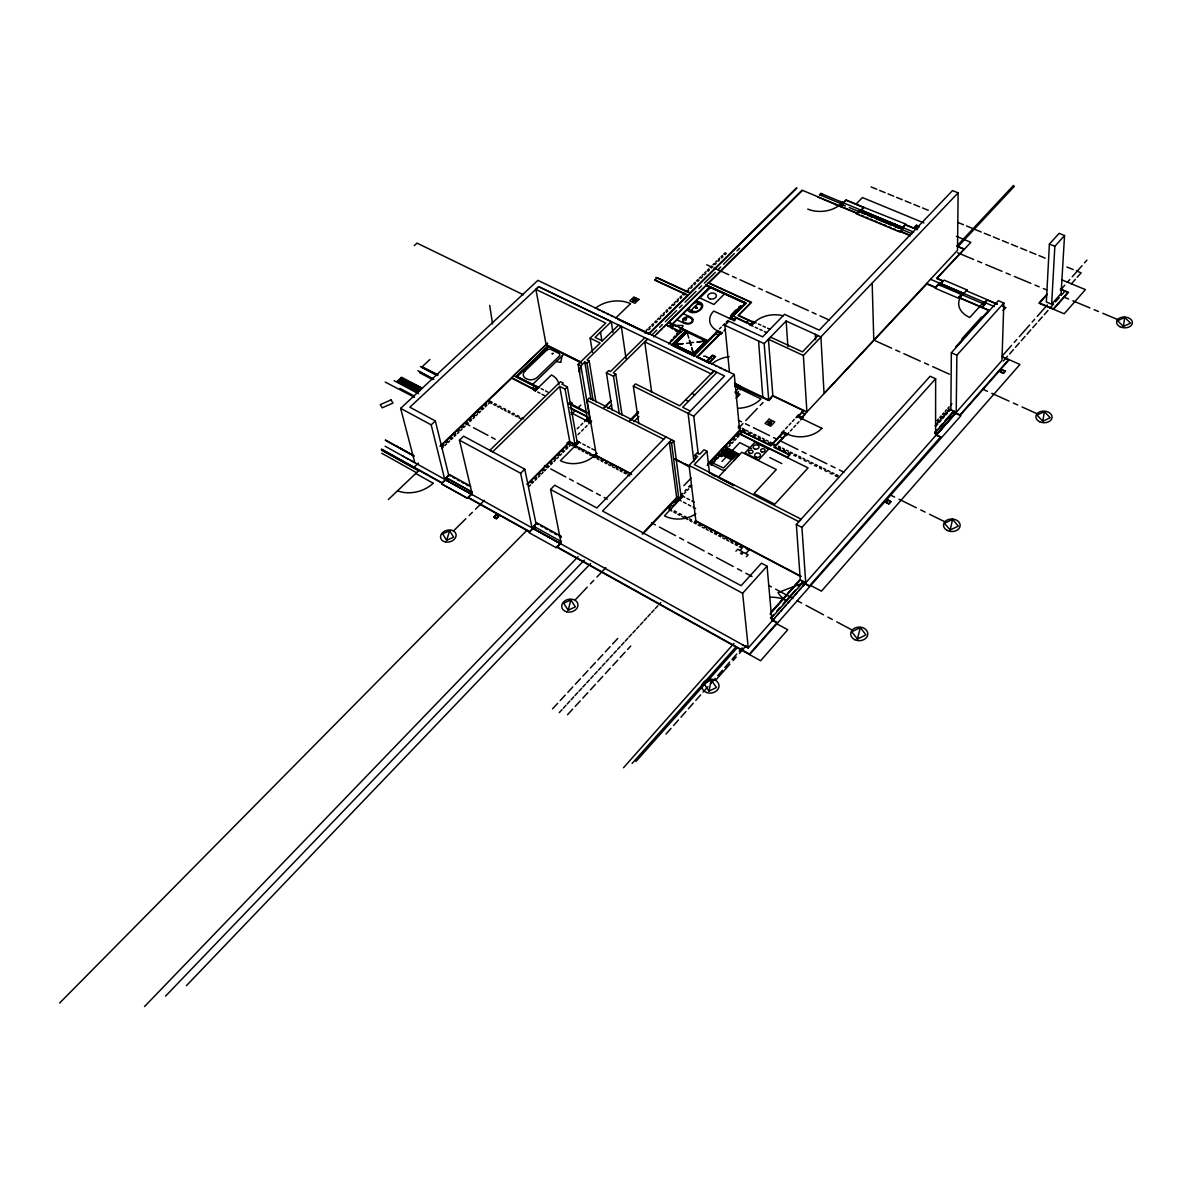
<?xml version="1.0" encoding="UTF-8"?>
<svg xmlns="http://www.w3.org/2000/svg" width="1192" height="1192" viewBox="0 0 1192 1192"><rect width="100%" height="100%" fill="white"/><g stroke="black" fill="none" stroke-linecap="round" stroke-linejoin="round"><path stroke-width="1.5" d="M770.092 614.103L800.294 579.968L796.345 524.51L930.118 376.255L935.646 378.773L935.586 435.706L748.263 647.956L742.393 644.723M951.35 352.772L950.858 409.884L956.222 412.358L1001.951 360.55L1003.828 303.021L998.345 300.682L951.35 352.772L956.863 355.231L956.222 412.358L935.586 435.706L956.222 412.358L949.622 409.318L935.079 425.782M958.13 192.851L957.504 250.32L824.044 393.509L820.901 336.874L958.13 192.851L952.497 190.586L819.247 330.154L784.5 314.33L762.627 336.844L728.938 321.184L724.855 325.297L729.489 372.396M635.634 300.488C633.801 297.076 635.917 300.548 634.263 301.144C630.657 301.412 635.738 297.18 633.012 300.384C634.055 303.021 637.377 296.853 633.846 301.084L635.44 299.416L633.652 301.025M692.016 309.652L692.15 310.725A3.218 2.235 -6.8 0 0 693.491 311.455C697.141 312.721 701.716 308.996 701.686 305.45A2.265 1.579 -6.7 0 0 701.149 304.794L697.603 304.109M1049.392 244.107L1046.352 301.978L1051.657 304.213L1061.118 293.5L1064.545 235.539L1059.107 233.349L1049.392 244.107L1054.846 246.312L1064.545 235.539M1051.657 304.213L1054.846 246.312M678.218 344.667L677.846 343.639M579.908 370.012L579.878 370.786M1123.445 326.429L1124.682 317.445L1117.604 320.752L1123.445 326.429L1130.537 323.106L1124.682 317.445M1042.806 421.253L1044.386 411.613L1037.01 415.099L1042.806 421.253L1050.197 417.751L1044.386 411.613M709.046 691.122L711.237 680.006L703.846 683.597L709.046 691.122L716.466 687.516L711.237 680.006M950.173 530.008L952.587 519.399L958.323 526.089L950.173 530.008L944.451 523.303L952.587 519.399M560.687 362.293L562.147 355.931M568.226 610.244L570.804 599.934L563.667 603.271L568.226 610.244L575.378 606.877L570.804 599.934M857.435 639.061L860.311 627.618L865.958 634.889L857.435 639.061L851.803 631.76L860.311 627.618M678.397 344.712L677.905 343.564L679.306 343.579M709.896 462.585L710.298 463.926L722.918 470.318L725.123 469.991M940.861 283.651L963.747 293.56L967.07 289.894M446.642 540.363L449.593 530.693L453.63 537.175L446.642 540.363L442.619 533.867L449.593 530.693M770.553 421.64L768.691 423.383L770.106 421.566A1.55 1.132 -4.6 0 0 768.378 422.996A1.55 1.132 -4.6 0 0 770.702 423.622C773.355 421.521 768.065 422.773 768.602 422.117M736.716 385.88L737.148 384.718M737.49 386.268L737.937 385.105M739.219 306.97L740.307 307.193L734.481 311.634M570.923 402.136L570.014 402.449M735.568 383.988L735.106 385.12L768.855 400.542L771.462 397.77L768.721 399.901L765.875 399.082M633.235 299.654L634.099 299.177L632.997 300.101C638.763 297.136 631.164 301.218 633.488 300.995M468.277 492.43L471.272 494.114L467.16 498.167L441.576 483.892L445.689 479.899L448.699 481.538M420.418 366.525L436.734 375.078M676.326 334.267L677.965 332.225L674.955 330.318M673.361 337.858L674.91 335.95M670.455 341.419L672.035 339.556M749.604 654.602L960.901 415.755L955.477 413.237L953.242 415.74M952.706 412.909L954.807 413.892L936.942 434.141L934.781 433.158L954.032 411.359L934.647 433.352M939.758 417.513L941.099 415.963M945.167 411.389L946.493 409.854M942.47 414.458L943.796 412.909M947.923 408.32L949.249 406.77M950.605 405.28L951.931 403.73M937.419 422.266L938.76 420.716M940.861 418.392L942.202 416.842M770.598 445.644L783.308 432.04L786.973 433.828L774.577 447.149L789.953 454.763L787.256 457.624M945.837 414.905L947.536 412.953M780.641 611.317L782.563 609.097M784.276 607.175L786.198 604.955M787.986 603.003L789.894 600.783M791.667 598.846L793.574 596.641M795.347 594.689L797.254 592.498M1003.411 360.997L1007.568 356.199M776.618 606.072L778.54 603.852M780.268 601.93L782.19 599.725M783.963 597.773L785.871 595.583M787.644 593.631L789.551 591.441M1021.231 340.793L1025.046 336.412M1044.222 314.748L1047.977 310.441M1027.012 334.222L1030.812 329.856M1055.516 301.889L1059.241 297.613M731.754 314.613L736.135 309.95M768.78 421.953L770.106 421.566A1.535 1.117 -4.6 0 1 770.792 421.745L770.822 421.759A1.55 1.132 -4.6 0 1 770.702 423.622L768.9 423.562L769.108 421.745M981.061 318.8L988.6 310.441L958.532 297.523M688.395 708.778L693.267 703.206M717.673 675.685L722.456 670.217M1071.429 283.845L1075.348 279.36M981.687 307.491L985.829 302.932L983.743 302.068L969.781 317.459A23.825 16.375 -0.1 0 1 962.346 294.886L960.305 293.977L961.586 292.591L963.777 293.5L962.391 294.871M1049.854 308.311L1053.639 304.005M740.515 553.61L742.273 551.613L737.729 549.244L735.926 551.181M936.986 420.612L938.387 419.033M949.056 411.255L950.441 409.69M680.96 717.182L685.922 711.549M724.855 667.52L729.668 662.067M939.773 426.706L942.485 423.622M1014.198 342.447L1016.761 339.541M1032.153 322.138L1034.671 319.262M1067.317 282.355L1069.775 279.569M1084.526 262.881L1086.955 260.124M936.48 434.886L955.522 413.266M1061.163 295.482L1065.171 290.937M1008.76 359.522L959.977 414.905L955.716 412.953M960.171 415.397L1009.192 359.716L1019.935 364.454L821.452 591.158L810.5 585.361M971.748 329.096L973.357 327.279M974.877 325.654L976.486 323.822M977.947 322.242L979.556 320.41M739.383 653.38L746.267 645.587M770.449 618.231L773.832 614.402M783.099 603.927L795.332 590.085M934.543 432.607L936.986 429.835M945.196 420.553L953.645 411.002M770.971 618.573L803.557 581.726L805.732 582.843L804.257 584.587L802.022 583.409L778.003 592.618A26.477 20.651 -2.7 0 0 786.735 600.738M1046.993 294.066L1038.917 303.185L1053.519 309.294L1068.539 292.308L1060.418 288.941M731.545 314.554L739.949 307.298M770.583 612.822L799.907 579.789L803.557 581.726L802.022 583.409M739.219 651.279L742.184 647.927M1072.234 276.782L1082.098 265.637M1002.338 355.842L1011.621 345.367M1019.324 336.636L1029.62 325.014M1037.204 316.401L1047.351 304.943M1060.403 290.178L1064.843 285.156M775.158 617.53L772.833 620.138L777.601 622.745M1009.579 353.979L1013.468 349.584M1038.47 321.184L1042.27 316.908M740.023 550.466L742.109 548.141L739.249 546.621M623.49 767.737L733.974 643.382M1046.859 294.871L1039.573 303.051L1053.356 308.877L1067.853 292.398L1060.984 289.552M632.103 763.446L735.896 647.003L737.252 647.733L635.902 761.539M710.372 683.865L715.2 678.427M732.052 659.385L736.805 654.021M666.03 734.019L671.022 728.416M673.525 725.541L678.486 719.953M695.77 700.419L700.658 694.921M798.357 586.643L801.441 583.186M776.901 610.915L780.03 607.399M733.02 660.636L736.254 657.015M715.528 680.349L729.862 664.242M1077.196 277.274L1081.144 272.849L1076.376 270.867M984.652 302.44L987.155 299.654M955.85 346.753L964.03 337.664M983.013 317.266L989.196 310.337L982.342 307.357L984.95 304.511L982.446 303.453M1015.375 347.364L1019.294 342.968M617.65 649.357L620.168 646.571M703.057 692.135L707.988 686.637M938.611 432.294L936.346 434.827L941.084 437.077M1032.734 327.711L1036.608 323.375M563.28 708.286L565.872 705.381M571.162 699.749L573.754 696.858M590.711 678.546L593.273 675.7M961.318 294.394L958.04 298.06L935.079 288.181L939.698 283.234L961.586 292.591M800.294 579.968L805.732 582.843L801.933 527.385L935.646 378.773M956.863 355.231L1003.828 303.021M1002.904 310.441L1005.929 307.655L1002.517 306.195M941.74 284.083L940.473 285.484L938.044 284.456L935.422 287.257L926.616 283.473M385.12 446.24L748.263 647.956L742.631 593.273L767.052 566.155L761.45 563.19L741.111 585.689L602.541 511.04L671.632 439.803M943.408 426.825L945.152 424.888M946.686 423.115L948.43 421.193M949.979 419.42L951.708 417.498M940.16 430.506L941.918 428.584M798.923 590.532L800.845 588.386M802.574 586.419L804.913 583.827L809.666 586.345M776.916 615.519L778.883 613.329M864.126 207.438L905.726 224.081L902.478 227.419L861.339 210.239L864.126 207.438L856.05 204.055L846.007 199.883L843.221 202.744L840.241 201.523M956.446 346.634L962.853 339.571M942.559 418.586L944.288 416.664M936.033 425.946L937.776 424.024M939.281 422.281L941.009 420.359M794.885 585.361L796.822 583.231M791.22 589.489L793.172 587.343M772.908 610.244L774.874 608.069M556.038 547.679L560.151 543.448L533.107 528.518M786.631 435.065L788.746 432.741M940.473 283.562L942.708 281.103L936.703 278.496L963.956 249.232L957.265 246.461M627.573 649.506L630.747 646.004M944.243 414.548L945.614 413.043M781.356 433.322L782.772 431.772L787.495 434.097L786.049 435.616M567.198 704.025L569.851 701.105M594.57 674.374L597.177 671.498M598.458 670.172L601.066 667.311M621.434 645.259L623.997 642.443M625.264 641.132L627.826 638.331M644.112 620.689L646.645 617.918M647.822 616.666L650.34 613.895M651.592 612.613L654.095 609.857M597.862 681.779L602.809 676.341M605.342 673.629L610.274 668.22M703.578 356.199L705.053 356.155M790.4 431.012L792.188 429.06M746.371 556.753L748.159 554.787L743.555 552.358L741.767 554.31M985.039 302.589L987.289 300.116L997.108 304.303M789.119 425.022L790.907 423.085M785.677 428.688L787.465 426.736M792.501 421.402L794.274 419.465M567.839 692.373L572.845 686.905M605.268 651.935L610.155 646.615M567.541 714.708L572.652 709.136M590.323 689.959L595.359 684.476M798.551 581.264L799.907 579.789M770.971 397.562L772.833 395.565L768.423 339.258L770.524 337.113L802.484 351.878L818.055 335.578M769.957 421.581L768.482 423.145M745.834 553.55L748.919 550.183L746.103 548.707M686.577 330.705L707.973 340.689M673.48 502.95L674.97 501.325M688.648 486.992L690.138 485.382M722.128 451.708L723.574 450.144M725.779 447.834L727.209 446.27M736.745 436.302L738.176 434.752M795.928 417.751L798.074 415.427M575.363 684.208L580.4 678.74M597.848 659.966L602.809 654.587M575.185 706.394L580.236 700.926M582.799 698.11L587.82 692.671M620.153 657.477L625.055 652.173M968.604 332.553L970.273 330.765M965.46 336.025L967.129 334.222M803.333 417.125L801.873 418.69L797.165 416.395L798.61 414.846M610.006 657.626L612.569 654.87M636.602 628.81L639.106 626.098M655.302 608.531L657.775 605.864M798.059 416.827L803.929 410.495M560.195 700.553L565.246 695.115M582.903 676.058L587.894 670.709M947.61 410.718L949.026 409.184M900.377 228.402L902.329 229.192L858.97 211.148L900.377 228.402L901.614 227.076L903.611 227.895L899.707 231.978L856.303 213.845L860.222 209.837L913.713 232.097M772.535 395.863L803.333 410.614L797.686 416.664L801.352 418.437L805.375 414.116L801.724 412.358M783.666 432.204L770.971 445.808L739.74 430.416L707.765 464.075M1013.483 185.43L956.923 245.939L958.144 246.491L1014.392 186.265M786.601 433.665L773.906 447.298L789.268 454.897L787.182 457.132L737.639 432.592M800.979 418.273L927.108 283.666M936.912 278.243L970.869 242.334L964.537 239.696M658.982 604.538L660.77 602.63M612.748 665.553L617.724 660.189M740.396 432.443L742.676 429.999M733.989 460.589L739.308 454.331L726.122 447.283L724.304 447.447M940.846 283.711L944.153 280.135L967.055 289.954M612.599 643.978L617.739 638.48M552.537 708.823L557.677 703.325M586.792 682.778L589.444 679.932M727.507 456.611L732.573 451.217M731.262 458.503L736.313 453.109M732.544 459.158L737.61 453.75M590.338 667.982L595.374 662.618M628.989 637.005L631.581 634.248M632.803 632.907L635.381 630.151M640.327 624.772L642.89 622.03M602.258 665.97L604.88 663.169M606.132 661.798L608.754 658.997M613.805 653.499L616.413 650.728M578.984 691.211L581.651 688.365M582.858 686.994L585.525 684.163M559.286 712.578L561.983 709.687M575.036 695.472L577.718 692.612M570.387 402.747L572.145 403M721.19 453.422L726.256 448.058M722.471 454.077L727.552 448.699M724.96 455.359L730.025 449.98M726.211 455.955L731.277 450.576M769.153 423.667L770.986 421.879L769.153 423.667L770.986 421.879L769.421 423.711L771.164 422.028L769.54 423.771L771.164 422.028L769.689 423.756L771.343 422.221L770.539 423.652M677.25 498.941L678.799 497.302M718.418 455.612L719.923 454.018M679.216 500.223L664.451 515.853A25.345 19.132 -7.1 0 0 695.86 513.782M721.95 461.498L739.77 442.619L751.556 448.505M728.699 457.236L733.825 451.828M729.996 457.892L735.121 452.468M574.917 600.187L587.269 587.179M740.068 426.602L742.944 423.577M760.198 405.444L763.044 402.449M642.22 533.837L677.607 496.587M642.905 533.942L677.205 497.809M671.2 505.333L668.742 507.926L671.439 509.342M670.545 508.015L669.07 509.58L671.811 511.04M723.678 454.703L728.804 449.31M739.681 306.716L740.59 305.763M561.298 536.355L536.996 522.871L532.049 527.862L536.057 523.809L524.763 469.156L463.599 436.183L459.456 440.161L520.621 473.254L532.049 527.862L559.331 542.956L560.851 541.332M768.721 399.901L772.833 395.58L806.895 411.925L803.378 355.499L821.035 336.934L786.124 321.02L764.176 343.624L768.721 399.901L734.451 383.407M596.909 577.047L605.819 567.675M683.865 485.651L691.077 478.081M745.82 420.538L757.307 408.469M707.944 463.867L739.651 430.506L734.257 374.482L537.875 280.373L400.646 408.364L414.846 462.749M707.124 465.506L738.161 432.86M678.546 498.986L681.303 496.081L682.554 496.721L679.798 499.612L676.892 498.137M768.259 424.412L771.552 420.955M793.812 427.302L795.63 425.395M797.18 423.667L798.998 421.759M800.607 420.001L802.797 417.722M580.072 367.821L578.612 370.295L579.848 372.575M721.1 332.568L696.56 357.421M697.186 357.272L721.473 332.747L718.016 331.108L693.833 355.529M695.457 458.831L695.01 455.12L697.245 452.796L699.868 454.122L704.01 449.771L707.005 451.306L709.449 472.822M801.158 576.317L695.875 520.83L689.05 465.431L697.618 456.447L695.01 455.12M707.005 451.306L694.34 464.597L801.128 519.176L798.893 521.679L689.05 465.431M682.956 496.304L679.395 500.029L677.428 498.971M781.848 432.77L784.053 430.446M730.666 318.875L731.501 317.996M736.12 398.337L739.994 394.314L735.062 391.93L739.591 387.251M186.369 985.709L590.576 563.563M590.472 583.797L593.72 580.4M771.343 422.221L769.808 423.816L771.343 422.326M720.564 334.386L721.935 332.955L717.554 330.899L716.094 332.315M735.598 319.143L734.242 320.559L729.832 318.488L731.188 317.072M534.016 528.95L535.581 527.311L533.703 526.253L561.223 541.54M750.513 324.567L753.001 321.989L754.223 322.555L751.66 325.133L736.105 317.951L733.75 320.32M165.584 996.08L584.348 560.121M769.034 421.789L768.393 422.638L769.406 421.67M769.898 422.668L771.716 420.776M144.515 1006.569L578.105 556.634M736.477 396.862L738.757 394.492L735.27 392.853M770.36 423.726L771.433 422.624L770.226 423.741M902.866 227.597L905.443 224.93L917.14 229.788M737.654 437.27L739.129 435.765M740.56 434.216L742.02 432.696M743.435 431.161L744.896 429.656M714.127 462.049L715.617 460.514M720.057 455.806L721.547 454.286M728.893 446.508L730.353 444.988M711.177 465.163L712.667 463.628M687.248 490.389L688.767 488.824M690.242 487.215L691.762 485.665M678.159 499.97L679.693 498.39M693.729 355.112L717.867 330.556M729.459 318.86L730.666 317.608M736.015 317.489L733.393 320.171M723.872 331.018L725.615 329.215M698.214 453.914L693.759 416.202L734.257 374.482M740.143 389.829L742.199 387.713M733.095 440.101L734.555 438.582M714.723 459.456L716.198 457.922M729.459 443.945L730.934 442.426M711.043 463.36L712.533 461.825M684.819 490.94L686.339 489.376M681.064 494.918L682.584 493.354M725.913 449.622L727.388 448.103M731.799 443.424L733.274 441.919M734.704 440.355L736.164 438.85M722.993 452.707L724.468 451.187M681.183 496.781L682.703 495.202M684.193 493.592L685.713 492.028M672.05 506.391L673.584 504.812M638.823 423.711L633.339 386.104L635.515 383.898L679.738 405.802L713.919 370.935L716.809 372.336L682.658 407.292L690.332 411.076M665.956 436.913L596.834 507.956L554.697 485.233L550.585 489.45L561.283 544.088L559.272 542.986M671.573 443.245L669.368 442.128L676.669 497.556L678.829 498.688L671.573 443.245L673.838 440.921L589.325 398.068L587.045 400.318L596.402 455.567M388.368 499.508L418.884 470.482L381.455 449.667M538.754 474.893L540.289 473.328M542.613 471.019L544.148 469.454M554.235 459.456L555.755 457.892M561.924 451.753L563.429 450.218M532.124 483.326L533.673 481.747M535.238 480.212L536.773 478.633M538.337 477.098L539.887 475.533M541.496 473.969L543.03 472.405M544.595 470.885L546.13 469.32M547.679 467.785L549.214 466.236M553.893 461.602L555.412 460.052M556.962 458.548L558.482 456.983M560.017 455.478L561.536 453.928M574.678 444.631L577.42 441.845L578.627 442.47L575.87 445.227L569.463 441.904M560.538 543.686L557.305 546.979L749.425 654.021L776.886 622.894L772.52 620.496M736.969 250.916L739.606 248.234M730.547 315.954L731.441 314.956M730.905 316.103L732.186 314.777M740.008 306.925L740.977 305.942M696.843 357.108L709.18 363.068L715.632 356.527L712.473 355.052L706.23 361.385L712.429 364.201M736.701 393.39L738.519 391.542M666.388 312.334L667.773 310.933M676.907 301.993L678.278 300.593M697.692 281.491L699.048 280.12M707.988 271.359L709.329 270.003M711.415 267.976L712.756 266.621M724.974 254.626L726.3 253.285M580.832 425.216L582.709 423.309M672.02 345.084L686.234 330.914L681.675 328.769L679.38 331.108L674.523 328.754M577.971 434.693L579.863 432.77M581.607 431.072L583.499 429.165M585.197 427.496L587.075 425.589M843.563 202.864L846.111 200.301L863.529 207.512L860.952 210.12M630.359 420.359L638.182 412.447M633.846 421.73L638.867 416.634M59.6 1003.068L526.983 530.246M556.098 547.649L529.039 532.66L533.167 528.488L536.281 530.246M856.05 204.055L862.457 197.574L923.964 222.949M746.207 322.585L748.725 320.037M646.094 330.631L647.494 329.201M657.448 319.441L658.848 318.041M651.815 325.014L653.216 323.598M654.632 322.227L656.032 320.812M660.323 316.64L661.709 315.239M663.125 313.868L664.51 312.468M665.926 311.112L667.311 309.711M671.558 305.569L672.944 304.183M674.344 302.828L675.73 301.442M677.13 300.086L678.501 298.7M679.962 297.315L681.317 295.929M682.718 294.588L684.089 293.202M648.686 329.767L650.087 328.351M652.218 326.265L653.618 324.85M680.364 298.551L681.735 297.166M694.265 284.873L695.621 283.502M721.622 257.949L722.948 256.608M651.652 392.183L644.753 341.851L647.554 339.02L613.284 372.887L615.772 374.094L622.075 415.263M676.773 326.459L673.972 325.103L671.677 327.428L666.015 324.716L653.723 336.889M745.387 303.319L731.366 317.653M629.525 420.612L638.48 411.568M730.323 318.726L746.222 303.155L706.275 284.903M693.818 356.08L718.389 331.287M630.523 420.359L638.539 412.641M713.919 370.935L711.043 373.826L644.753 341.851M717.062 458.935L718.612 457.385M675.074 503.188L676.669 501.579M660.115 330.616L661.888 328.843M584.452 421.625L586.732 419.331M705.932 341.031L693.431 353.607L674.478 344.697L687.039 332.21M596.745 453.347L594.897 455.21L631.656 474.416M733.87 320.916L735.136 319.65M532.779 528.265L529.546 531.513L468.382 497.451L471.615 494.293M740.217 430.64L770.851 445.361M632.997 300.101L633.861 299.237M591.664 421.014L590.129 422.564L585.764 420.299L587.284 418.824M558.05 455.612L559.629 454.033M528.95 486.47L530.559 484.861M550.764 464.716L552.343 463.122M694.221 355.723L672.154 345.173L686.428 330.869L678.904 327.457M596.879 453.213L594.495 455.612L596.462 456.625M607.905 408.558L611.675 404.803M575.289 445.808L560.419 460.648A24.54 18.029 -10.1 0 0 594.301 455.791M670.277 320.484L666.015 324.716M663.527 327.264L666.045 324.745L667.952 325.639M526.819 484.399L569.731 441.621L559.718 386.432L492.639 451.842L489.852 450.323L560.449 381.663L563.22 383.034L562.043 384.226L567.362 386.908L577.181 442.128L574.961 444.348L565.082 389.143L559.718 386.432M603.897 407.619L610.304 401.227M527.728 484.027L569.806 442.068M604.702 407.336L611.228 400.825M672.631 345.01L686.845 330.84L668.921 322.317L706.096 285.573L744.97 303.364L730.785 317.668L734.63 319.411M724.349 294.066L713.919 304.467L699.883 297.985L710.328 287.644M674.493 344.533L687.009 332.061L705.977 341.165L693.491 353.786L674.493 344.533L682.956 343.594M860.877 211.908L862.159 210.626L820.826 193.432L819.545 194.683L821.392 195.488L822.703 194.177L820.826 193.432M475.519 509.178L484.444 500.312M668.578 344.011L680.885 331.778L678.948 330.84M671.32 345.233L685.638 331.018L681.437 329.037M648.925 327.83L650.385 326.385M668.727 308.356L670.157 306.925M662.841 315.82L664.287 314.39M469.127 515.51L472.33 512.337M577.926 407.992L580.906 405.042M704.353 283.145L715.304 272.312M723.484 264.251L734.287 253.568M659.623 327.293L662.439 324.507M679.351 307.819L682.137 305.063M698.825 288.598L701.567 285.871M718.016 269.63L720.728 266.948M619.318 413.892L613.522 376.314L615.772 374.094M706.022 285.305L668.533 322.391L674.419 325.207M705.753 285.424L802.067 190.169L857.003 213.1M708.704 283.16L802.291 190.571M520.621 473.254L524.763 469.156M672.303 323.956L709.463 287.138M672.646 324.105L709.806 287.287M719.461 328.932L721.235 327.174M722.814 325.565L724.587 323.807M726.166 322.198L727.94 320.439M488.809 401.823L489.644 401.004L492.147 402.27M448.162 478.797L446.493 480.346L444.72 479.333L446.3 477.768L472.092 492.072L470.453 493.682L472.33 494.68L459.456 440.161M644.812 337.694L610.513 371.487L608.65 370.593L606.4 372.798L612.315 410.361M648.403 333.939L687.814 295.065M689.81 293.113L796.286 188.068M648.686 334.326L796.986 188.038M453.511 530.917L465.848 518.729M571.311 414.533L574.946 410.942M651.726 335.116L656.807 330.095M665.315 321.691L676.564 310.576M684.968 302.291L696.068 291.31M586.598 420.716L588.625 418.705M681.288 332.002L683.627 329.707M442.247 446.389L443.811 444.869M635.321 299.371L633.161 300.831L635.172 299.296M454.033 435.125L455.567 433.62M457.907 431.4L459.442 429.88M461.781 427.66L463.315 426.155M477.292 412.834L478.812 411.344M441.77 448.52L443.32 447M448.088 442.485L449.637 440.965M451.202 439.49L452.751 437.971M454.331 436.495L455.865 434.976M457.49 433.486L459.039 431.966M460.604 430.506L462.138 429.001M463.688 427.526L465.223 426.021M469.931 421.566L471.451 420.076M473 418.615L474.535 417.125M476.085 415.665L477.605 414.175M479.199 412.7L480.719 411.21M482.268 409.75L483.773 408.275M485.323 406.83L486.828 405.34M488.362 403.894L489.793 402.509L491.849 403.567M472.077 492.087L446.3 477.768L449.622 474.565L470.721 486.262M565.082 389.143L567.362 386.908M669.621 326.444L671.96 324.164M678.337 334.281L680.885 331.778L679.008 330.914L681.332 328.62A8.836 6.184 -7.3 0 0 683.061 325.55L674.344 325.297L671.677 327.428L674.434 328.739M588.788 423.86L591.098 421.595M563.101 452.349L564.65 450.844M634.77 301.055L635.768 299.997M400.646 408.364L431.191 424.873L444.72 479.333L448.743 475.444L435.348 420.955L409.854 407.217L538.71 286.676L611.302 321.661L595.061 337.366L602.288 340.867L618.529 325.118L621.315 326.429L587.015 359.88L589.176 360.923L595.955 402.032M593.169 400.616L586.941 363.098L589.176 360.923M577.196 428.822L579.103 426.945M671.513 341.061L673.316 339.288M674.925 337.664L676.728 335.906M565.723 447.939L567.258 446.434M534.806 478.767L536.37 477.232M546.472 467.145L548.022 465.625M550.376 463.256L551.926 461.751M530.917 482.671L532.481 481.136M566.155 449.31L567.69 447.805M768.408 422.951L769.808 421.595M633.071 300.548L635.008 299.222M578.12 364.409L580.891 365.81L590.278 421.178L587.567 419.763L578.12 364.409L600.127 343.028L590.144 338.141L605.745 323.062L535.908 289.373L538.769 286.706L724.498 376.001L688.097 413.371L693.938 461.855M580.891 365.81L584.78 362.025L586.941 363.098M569.195 446.255L570.64 444.854L572.458 445.808M536.773 386.432L538.635 387.37L535.163 390.738L533.301 389.799M445.361 479.735L442.172 482.82L381.529 449.071M615.862 317.862L630.479 303.677M632.788 301.68L635.977 298.596M656.747 333.969L658.55 332.21M532.615 384.435L563.905 354.203M538.799 387.191L551.464 374.959A20.905 14.93 -10.9 0 1 558.929 384.643M807.759 209.107A23.825 15.734 -4.3 0 0 841.045 203.728L842.386 202.402L844.234 203.191L840.792 206.678L839.019 205.948M745.76 302.962L705.992 285.186L745.209 303.111M444.899 445.51L446.508 443.96M466.787 424.561L468.382 423.026M531.975 388.562L534.716 385.925M633.235 300.771L634.889 299.177M715.647 262.106L717.018 260.78M718.404 259.409L719.774 258.098M721.1 256.757L722.456 255.446M723.797 254.105L725.153 252.793M696.5 280.94L697.886 279.613M704.755 272.834L706.126 271.508M710.238 267.44L711.609 266.129M712.95 264.773L714.321 263.447M691.017 286.363L692.403 285.022M693.759 283.651L695.145 282.31M699.302 278.228L700.673 276.887M702.028 275.531L703.399 274.19M685.46 291.831L686.845 290.475M718.165 261.286L719.536 259.96M704.561 274.696L705.932 273.37M714.798 264.624L716.168 263.313M683.88 295.095L685.281 293.754M687.322 291.682L688.708 290.341M690.764 288.27L692.15 286.929M655.794 322.749L657.224 321.378M659.31 319.262L660.726 317.892M669.874 308.877L671.29 307.506M673.405 305.39L674.821 304.035M645.125 333.253L646.556 331.868M707.601 283.592L708.257 282.966L750.945 302.395L738.012 315.493L754 322.808M420.046 388.517L420.895 387.698L411.151 382.543L410.301 383.347L420.046 388.517L419.048 389.441M473.403 416.544L474.982 415.025M516.792 376.359L548.335 346.097L581.413 362.562M738.28 387.996L740.083 386.163L735.538 383.943M439.952 446.21L547.486 343.296M440.638 446.195L511.74 378.192L535.506 390.395L538.292 387.728L516.196 376.866M516.032 376.746L548.335 345.799M548.394 346.276L516.732 376.583L538.382 387.638M524.957 371.04L546.8 350.12M422.266 388.264L401.585 377.268L399.648 379.086L420.329 390.097M407.753 385.687L406.904 386.506L416.649 391.676L417.528 390.902M414.592 466.728L418.407 463.077M514.02 375.346L547.545 343.326M534.329 389.799L537.13 387.132M721.026 333.864L722.337 332.613M419.793 390.648L399.067 379.637L397.1 381.41L417.841 392.481M569.582 444.109L570.447 443.275M431.191 424.873L435.348 420.955M707.467 270.152L708.897 268.796M688.216 289.105L689.661 287.734M701.105 278.094L702.535 276.753M469.544 420.21L471.093 418.75M481.106 409.154L482.656 407.709M465.7 423.92L467.249 422.46M446.166 442.619L447.73 441.144M450.055 438.865L451.634 437.389M634.338 300.131L636.185 298.402M417.617 390.812L418.526 389.963M484.921 405.474L486.515 404.013M633.012 300.384L634.367 299.162M414.235 245.612L417.036 243.123L523.392 294.782M634.636 301.069L635.768 300.086M762.835 397.636L758.574 341.031L724.855 325.297M417.87 370.682L432.86 378.728M441.576 483.892L467.19 498.092M697.141 342.119L705.575 341.15M697.067 341.955L705.59 340.986M686.547 343.311L693.506 342.372M674.478 344.697L682.986 343.728M700.24 303.081L696.56 302.649A2.324 1.609 -6.8 0 0 694.087 303.424M871.084 186.95L876.731 189.23M896.578 197.38L902.314 199.69M905.19 200.897L910.941 203.221M975.339 229.594L981.314 232.008M962.659 339.124L961.899 338.811L981.582 316.998L982.327 317.37M984.294 233.23L990.328 235.688M1011.427 244.33L1017.551 246.833M1020.576 248.07L1026.744 250.588M1066.929 267.023L1073.247 269.586M876.001 216.393L878.429 217.391M880.575 218.315L883.004 219.298M885.149 220.237L887.593 221.22M866.927 212.623L869.341 213.606M871.471 214.53L873.9 215.514M834.549 204.07L836.918 205.039M861.205 215.201L863.619 216.184M865.75 217.108L868.163 218.091M870.264 218.985L872.693 219.984M874.824 220.907L877.252 221.906M879.413 222.83L881.842 223.828M1002.398 240.62L1008.402 243.094M1029.784 251.84L1035.893 254.343M879.577 190.407L885.194 192.731M922.504 207.944L928.255 210.314M957.593 222.308L963.464 224.722M958.144 246.491L964.537 249.128M956.416 236.344L963.255 239.175M1061.863 279.897L1085.42 289.611L1064.203 313.794L1053.519 309.294M1039.007 255.58L1045.175 258.142M966.444 225.914L972.389 228.372M993.323 236.91L999.343 239.413M913.802 204.398L919.568 206.797M888.07 193.864L893.747 196.218M905.264 224.528L916.931 229.356M841.06 203.698L842.982 204.488L819.545 194.683M868.134 215.424L871.918 217.004M894.909 226.599L898.753 228.208M1043.343 288.538L1046.71 289.939M841.746 204.428L845.486 205.978M875.762 218.613L891.065 225.005M902.642 229.833L911.969 233.721M957.653 252.793L973.67 259.469M985.784 264.52L1002.04 271.299M1014.347 276.44L1030.857 283.324M1072.845 300.801L1089.89 307.909M977.678 261.137L981.716 262.806M1006.122 272.998L1010.205 274.696M900.407 231.233L910.42 235.42M910.405 235.778L897.844 230.518M861.324 210.299L864.751 211.729M898.977 225.959L902.478 227.419M1102.764 313.287L1117.604 319.516M849.226 207.527L864.349 213.86M817.384 196.874L859.03 214.307M1094.152 309.682L1098.473 311.499M1034.999 285.052L1039.186 286.81M1064.367 297.255L1068.628 299.043M739.86 307.298L739.04 306.761M926.84 283.949L935.571 287.659M889.768 222.099L892.152 223.113M894.372 224.022L896.771 225.05M884.047 224.737L886.431 225.75M966.31 290.759L997.391 304.02M994.307 306.538L930.505 279.3M716.958 332.181L693.804 355.395L672.243 345.084M888.606 226.629L891.005 227.657M893.225 228.566L895.624 229.594M937.284 278.392L943.379 280.999M940.965 284.948L960.782 293.441M938.402 284.605L984.562 304.362M958.741 297.255L981.955 307.208M681.675 328.769L686.234 330.914M1002.338 357.093L1008.551 359.79M1002.532 356.78L1009.192 359.716M751.943 324.85L732.991 316.014M749.41 324.611L751.347 325.476L754.536 322.212L752.659 321.319M706.752 264.773L710.402 266.427M714.053 268.066L728.804 274.711M732.529 276.41L736.239 278.079M739.949 279.748L754.909 286.497M758.693 288.211L762.463 289.909M766.232 291.593L781.431 298.447M785.26 300.205L789.089 301.919M792.918 303.632L808.34 310.59M812.244 312.364L816.118 314.107M820.007 315.85L829.409 320.097M991.804 393.33L1009.028 401.093M895.699 350.016L899.766 351.849M924.456 362.934L928.583 364.797M983.236 389.456L987.497 391.363M1013.349 403.03L1017.67 404.982M1022.051 406.964L1037.114 413.743M683.21 313.66L689.855 316.64A8.955 6.273 -7 0 1 692.954 319.396M875.464 340.867L891.646 348.198M903.834 353.666L920.284 361.116M932.725 366.644L949.428 374.214M755.192 327.264L757.62 328.366M759.781 329.394L762.224 330.512M764.34 331.51L766.799 332.613M684.506 317.638L686.503 318.532M708.987 282.876L751.556 302.321L738.653 315.358L753.001 321.989M690.108 292.83L657.254 277.706L654.721 280.15L687.531 295.333M655.853 277.423L690.272 293.292M654.959 279.911L688.305 295.288M716.764 331.868L720.624 333.641M729.593 318.398L713.725 311.052A20.711 14.483 -5.9 0 0 717.316 330.81M758.574 341.031L764.176 343.624M705.515 356.363L706.483 356.81M706.93 357.079L707.884 357.525M708.391 357.764L709.344 358.211M753.389 321.646L756.235 322.972M768.423 339.258L803.378 355.499M715.379 333.745L718.895 335.384M682.882 319.203L685.802 320.305L686.592 318.651M670.023 326.668L672.377 327.755M750.14 324.939L752.986 326.265M687.203 309.652C694.087 319.143 712.592 303.602 695.919 301.069M674.344 325.297L668.161 322.764L673.674 325.386M668.638 322.6L673.972 325.103M597.997 309.384L600.276 310.441M602.288 311.44L604.582 312.513M606.594 313.511L608.874 314.584M719.238 367.449L721.682 368.596M723.842 369.669L726.286 370.816M758.44 323.971L760.824 325.103M763.029 326.101L765.413 327.234M767.588 328.202L769.987 329.32M936.107 435.11L940.413 437.151L809.532 585.838L805.166 583.514M429.895 359.492L422.162 366.778L438.135 374.884M697.469 357.049L709.478 362.77M735.091 383.571L740.59 386.208M782.369 433.024L786.094 434.797M648.701 333.656L615.251 317.608M779.21 436.406L782.935 438.179M685.549 399.901L688.499 401.317M807.014 460.321L809.1 461.319M811.141 462.347L813.227 463.345M815.298 464.418L817.399 465.431M819.44 466.459L821.541 467.458M823.583 468.501L825.698 469.499M738.325 427.853L740.336 428.807M831.942 472.628L834.057 473.641M836.128 474.684L838.244 475.697M753.255 435.229L755.281 436.197M758.261 437.688L760.302 438.656M778.465 447.685L780.522 448.669M793.753 455.24L795.824 456.238M798.878 457.743L800.964 458.741M819.56 467.979L821.661 468.978M824.76 470.527L826.876 471.54M617.843 319.247L648.88 334.162M673.107 345.874L693.997 355.916M802.127 418.809L821.899 428.3M738.906 388.309L760.958 398.933A27.49 19.817 -5.5 0 1 738.399 408.26M798.61 415.68L802.261 417.453M676.996 319.829L683.478 322.972A8.94 6.243 -6.9 0 0 688.35 324.015A5.155 3.606 -7 0 0 692.135 322.376A5.155 3.606 -7 0 0 692.939 319.426M734.555 386.178L738.668 388.205M773.548 437.553L777.571 439.535M714.634 365.244L717.018 366.406M610.93 315.537L613.165 316.64M745.507 423.771L749.485 425.723M810.262 455.627L826.831 463.762M839.362 469.931L843.951 472.181M898.991 499.239L916.38 507.792M802.037 451.559L806.135 453.571M830.988 465.804L835.145 467.83M890.335 494.978L894.641 497.094M920.746 509.938L925.126 512.083M929.551 514.274L944.779 521.753M827.74 470.542L829.885 471.6M773.37 445.152L775.456 446.18M738.399 420.269L741.558 421.834M753.463 427.66L769.525 435.587M781.624 441.517L797.94 449.563M606.4 372.798L613.522 376.314M737.863 433.173L808.072 467.905L774.815 504.156L754.044 493.548L776.305 469.529L741.797 452.275L718.284 477.217L709.285 472.613M633.339 386.104L693.759 416.202M581.323 362.219L546.115 344.697L535.908 289.373M581.636 363.053L548.439 346.544L517.119 376.508L538.546 387.46M769.808 457.579L781.788 463.569M537.473 386.774L539.082 387.579M537.637 392.034L539.931 393.196M541.973 394.269L544.282 395.431M691.882 393.39L694.802 394.865M802.901 458.309L804.928 459.322M778.376 446.195L780.373 447.194M782.429 448.177L784.425 449.19M790.594 452.23L792.606 453.243M794.677 454.227L796.688 455.255M798.774 456.238L800.786 457.266M754.178 434.246L756.16 435.244M762.224 438.224L764.206 439.222M766.232 440.191L768.214 441.204M770.27 442.172L772.252 443.186M774.338 444.199L776.32 445.212M738.25 426.378L740.202 427.377M742.214 428.33L744.166 429.329M746.222 430.327L748.174 431.31M750.2 432.279L752.167 433.277M835.249 475.683L837.32 476.725M804.064 460.306L806.09 461.334M809.219 462.839L811.245 463.867M814.389 465.372L816.431 466.4M783.561 450.174L785.558 451.187M763.327 440.191L765.309 441.189M768.363 442.649L770.36 443.662M743.287 430.282L745.253 431.266M748.308 432.756L750.275 433.754M577.137 441.115L579.044 442.068L575.453 445.629L573.605 444.631M680.93 495.276L684.744 497.198M503.754 408.394L505.587 409.318M521.872 417.9L523.72 418.824M587.045 400.318L663.691 439.237M570.521 402.628L571.832 403.283M508.299 410.778L510.131 411.702M574.276 445.033L577.137 446.478M586.866 451.902L588.788 452.871M601.111 459.367L603.048 460.35M605.894 461.855L607.846 462.839M625.174 471.957L627.141 472.956M568.971 403.313L586.866 412.581M582.813 444.065L585.227 445.287M587.343 446.434L589.742 447.671M591.843 448.773L594.257 450.01M679.455 513.558L681.481 514.601M719.864 478.037L734.063 485.293M712.265 474.55L715.513 476.219M718.776 477.888L733.408 485.368M569.091 403.075L586.822 412.164M537.95 387.981L513.752 375.599L511.74 378.192M568.808 403.79L586.881 413.043M684.476 463.748L689.229 466.191M675.611 459.62L689.915 466.936M511.621 377.7L535.819 390.097M569.895 407.604L586.36 416.023M686.979 498.42L689.542 499.716M691.792 500.938L694.355 502.249M579.237 447.626L581.651 448.863M674.419 510.936L676.46 511.964M694.578 521.545L696.635 522.603M699.689 524.257L701.76 525.299M715.006 532.332L717.077 533.405M720.147 535.029L722.233 536.087M735.643 543.209L737.744 544.282M740.873 545.981L742.988 547.053M673.778 512.098L675.804 513.141M677.816 514.259L679.857 515.302M681.839 516.374L683.88 517.417M685.862 518.49L687.903 519.533M693.967 522.781L696.024 523.824M698.02 524.912L700.077 525.97M674.627 458.697L689.959 466.549M570.834 408.498L588.967 417.811M796.345 524.51L801.933 527.385M570.819 412.611L585.54 420.195M678.144 499.403L681.213 500.983M675.119 499.582L677.414 500.774M786.497 450.174L788.538 451.232M758.187 436.212L760.183 437.255M829.99 473.075L832.076 474.163M788.657 452.662L790.698 453.72M730.1 483.654L733.81 485.591M569.731 441.621L576.123 444.944M568.033 442.023L569.955 443.022M582.113 449.399L584.05 450.412M620.302 469.41L622.298 470.438M595.166 454.927L630.747 473.522M541.153 388.637L543.418 389.814M545.504 390.872L547.754 392.049M421.819 367.121L436.093 374.601M689.9 520.606L691.971 521.694M702.088 527.043L704.189 528.145M421.64 367.196L437.538 375.555M419.986 372.127L433.784 379.384M419.554 372.694L432.562 379.533M695.189 520.964L800.458 576.392M771.313 618.201L773.519 619.363L771.924 621.166L767.052 566.155M410.882 382.811L420.642 387.951M400.587 378.192L421.312 389.173M407.172 386.238L416.917 391.408M473.477 427.69L487.945 435.363M577.822 441.442L580.653 442.947M398.039 380.516L418.779 391.572M407.485 385.955L417.26 391.155M394.105 380.68L418.496 393.703M596.432 493.369L600.291 495.425M651.443 522.781L655.436 524.912M679.634 537.845L683.687 540.006M708.301 553.177L712.429 555.368M737.461 568.763L741.648 570.998M768.527 585.361L771.373 586.881M797.269 600.738L801.605 603.048M827.948 617.128L832.359 619.482M533.986 390.142L535.551 390.976M688.291 504.663L690.794 506.004M693.118 507.196L695.621 508.537M683.478 502.13L685.981 503.471M583.812 449.98L586.166 451.247M588.327 452.319L590.681 453.586M592.871 454.718L595.732 456.253M410.614 383.064L420.314 388.249M745.849 573.233L752.033 576.541M775.649 589.161L792.933 598.429M805.956 605.357L823.538 614.789M836.784 621.851L852.206 630.091M399.901 388.354L413.654 395.699M550.659 468.888L565.768 476.964M577.196 483.073L592.543 491.283M604.165 497.496L607.279 499.15M659.429 527.043L675.551 535.655M687.754 542.181L704.159 550.942M716.556 557.573L733.229 566.483M385.254 382.096L414.488 397.294M449.012 475.161L450.844 476.144M676.683 497.541L680.081 499.359M610.721 464.388L612.613 465.402M615.534 466.877L617.426 467.89M591.619 454.361L593.482 455.359M596.402 456.864L598.265 457.877M572.741 444.497L574.589 445.48M577.45 446.925L579.297 447.924M499.314 406.04L501.087 406.979M512.813 413.117L514.601 414.071M517.358 415.472L519.146 416.425M608.561 464.701L610.453 465.714M612.42 466.743L614.312 467.771M616.264 468.754L618.171 469.767M620.123 470.765L622.015 471.794M627.886 474.848L629.793 475.876M494.829 403.715L496.587 404.654M589.489 454.718L591.366 455.731M593.288 456.7L595.151 457.713M600.917 460.723L602.794 461.721M604.731 462.705L606.624 463.718M566.87 442.858L568.718 443.856M574.395 446.806L576.243 447.805M578.15 448.773L579.997 449.771M581.905 450.74L583.767 451.738M504.44 410.137L506.213 411.091M508.03 412.015L509.803 412.968M511.666 413.937L513.454 414.89M515.287 415.829L517.075 416.783M518.907 417.722L520.695 418.675M493.667 404.49L495.425 405.429M500.849 408.26L502.607 409.214M730.517 540.468L732.544 541.57M704.785 526.909L706.796 527.996M709.896 529.591L711.922 530.678M735.106 544.446L737.148 545.549M710.328 531.349L712.354 532.452M714.425 533.509L716.452 534.597M718.567 535.715L720.594 536.802M722.68 537.875L724.706 538.978M544.401 465.536L546.904 466.892M569.553 478.975L573.382 481.047M491.566 437.285L495.202 439.252M466.31 423.845L469.901 425.782M776.692 623.774L787.748 629.734L760.615 660.755L556.634 547.053M395.804 445.689L398.039 446.911M689.572 518.878L691.554 519.95M726.792 540.036L728.833 541.138M706.245 529.203L708.257 530.291M550.585 489.45L742.631 593.273M399.99 448.028L402.24 449.25M404.207 450.382L406.457 451.589M408.424 452.722L410.689 453.943M452.885 477.307L455.195 478.558M457.236 479.735L459.561 480.987M461.572 482.119L463.912 483.386M545.072 528.309L547.515 529.635M549.676 530.872L552.134 532.213M554.31 533.45L556.768 534.791M558.914 535.983L561.387 537.324M402.002 455.642L404.252 456.864M406.204 457.966L408.454 459.188M450.74 482.715L453.064 483.982M455.091 485.144L457.43 486.41M538.456 531.409L540.9 532.75M543.06 533.986L545.519 535.312M547.679 536.564L550.138 537.905M552.313 539.142L554.772 540.497M556.917 541.704L560.151 543.448M623.982 472.777L625.919 473.85M597.088 458.682L598.98 459.74M585.689 452.707L587.567 453.75M497.243 406.353L499.031 407.336M725.302 537.726L727.373 538.858M385.552 440.042L413.952 455.746M684.491 516.181L686.503 517.298M730.934 542.211L733.005 543.358M385.284 440.31L414.071 456.253M445.659 479.974L471.212 494.144M381.604 449.548L442.172 483.311M467.771 497.571L529.65 532.034M381.529 450.144L418.541 470.78M381.723 453.228L416.515 472.702M415.621 473.418L433.128 483.207M410.495 460.306L413.386 461.945M540.468 525.747L542.852 527.102M466.012 484.533L468.292 485.815M459.501 487.528L461.781 488.824M463.882 489.972L466.161 491.268M536.385 523.482L538.292 524.584M670.962 327.845L673.063 329.156M666.045 324.745L669.04 326.653M691.539 311.693L689.617 309.518A2.324 1.624 -6.9 0 1 689.751 307.7M689.468 340.525L690.958 345.352M691.688 347.766L693.491 353.786L691.658 347.632M687.009 332.061L688.797 338.081M689.497 340.361L690.913 345.218M489.703 305.39L492.579 323.956M584.78 362.025L591.068 399.543M590.144 338.141L592.484 352.459M600.5 332.106L601.915 341.061M611.302 321.661L612.926 332.434M621.315 326.429L626.068 358.747M673.838 440.921L681.019 496.379M786.124 321.02L787.897 346.514M815.283 334.311L815.596 339.78M872.172 283.07L873.781 340.018M595.315 308.37A26.313 18.342 -8.8 0 1 630.493 303.692M769.659 597.341A26.716 21.143 -3.7 0 1 786.75 600.768M821.824 428.345A24.913 18.163 -3.7 0 1 787.748 434.231M433.173 483.237A27.64 20.19 -14.8 0 1 397.502 490.791M691.077 311.172A26.909 18.789 -6.3 0 1 699.317 302.991M686.1 317.251A3.77 2.637 -7 0 0 682.793 320.544A4.649 3.248 -7 0 0 684.417 322.466A7.822 5.468 -6.9 0 0 688.32 323.36A4.023 2.816 -7 0 0 691.405 322.064A4.023 2.816 -7 0 0 692.075 319.635A7.808 5.468 -7 0 0 689.468 317.445A4.649 3.248 -7 0 0 686.249 317.042M754.76 322.064A23.929 16.807 -4.8 0 1 783.233 315.805M524.912 371.084A7.376 5.245 -11 0 0 525.836 378.46L526.983 378.996A7.39 5.245 -11 0 0 537.279 377.357L559.152 356.259A3.025 2.131 -10.3 0 0 558.75 353.339L550.942 349.465A3.025 2.131 -10.4 0 0 546.726 350.165M560.702 362.308A8.836 6.243 -10.1 0 1 556.56 361.34M711.743 364.111A27.327 19.593 -5.7 0 1 729.191 356.661M553.222 353.488L551.941 353.726L553.222 353.458M695.428 307.745C698.497 310.233 697.186 304.824 695.457 307.64M695.86 307.745L697.275 307.715L695.875 307.685M713.278 461.766L713.576 463.375L723.589 468.009L731.426 459.725L720.832 454.375L713.278 461.766M1005.407 371.159L1003.485 373.424L1000.207 371.993L1002.234 369.743L1005.407 371.159M887.906 500.282L886.118 502.353L888.859 503.68L890.648 501.608L887.906 500.282M1002.353 370.041L1000.714 371.934L1003.366 373.141L1005.005 371.233L1002.353 370.041M887.802 499.97L885.656 502.383L888.904 504.037L891.109 501.579L887.802 499.97M771.358 422.832L770.658 423.592L771.433 422.728M919.315 226.376L917.453 228.387L914.473 227.165L916.424 225.169L919.315 226.376M768.616 449.175L758.693 459.814L744.97 452.9L754.879 442.396L768.616 449.175M918.928 226.45L917.363 228.134L914.934 227.106L916.514 225.422L918.928 226.45M769.078 419.152L765.055 423.443L770.658 426.214L774.77 421.923L769.078 419.152M721.994 456.387L720.445 456.312L721.994 456.387M770.673 421.7L768.78 423.503L770.792 421.745M770.911 421.804L769.034 423.622L770.911 421.804M769.138 421.73L768.378 422.534L769.257 421.685M769.511 421.61L768.378 422.802L769.659 421.61M587.164 419.614L586.255 420.553L589.638 422.311L590.606 421.342L587.164 419.614M710.849 358.107L707.348 360.878L709.657 361.966L714.47 357.049L712.205 355.946L710.849 358.107M770.285 421.595L768.616 423.309L770.375 421.61M495.961 514.84L493.592 517.253L496.379 518.833L498.837 516.419L495.961 514.84M634.099 299.177L633.012 300.295L634.099 299.177M498.36 516.523L496.334 518.52L493.995 517.179L496.036 515.197L498.36 516.523M635.753 299.803L634.397 301.129L635.738 299.848M638.957 299.416L634.949 303.304L629.808 300.876L633.831 296.987L638.957 299.416M635.679 299.594L634.099 301.114L635.649 299.669M635.768 300.19L634.889 301.01L635.768 300.28M391.006 399.901L380.248 404.624L382.23 407.798L393.002 403.06L391.006 399.901M756.205 457.207A2.965 2.19 -4.8 0 0 760.466 454.942A2.965 2.19 -4.8 0 0 755.892 453.422A2.965 2.19 -4.8 0 0 756.205 457.207M749.753 453.318A2.22 1.639 -5 0 0 752.957 451.604A2.22 1.639 -5 0 0 749.515 450.472A2.22 1.639 -5 0 0 749.753 453.318M754.76 449.012A2.95 2.175 -4.9 0 0 759.021 446.762A2.95 2.175 -4.9 0 0 754.447 445.257A2.95 2.175 -4.9 0 0 754.76 449.012M761.733 451.857A2.235 1.654 -4.7 0 0 765.085 450.308A2.235 1.654 -4.7 0 0 761.748 448.997A2.235 1.654 -4.7 0 0 761.733 451.857M706.558 692.507A8.582 6.973 -5.9 0 0 719.029 685.519A8.582 6.973 -5.9 0 0 705.828 680.438A8.582 6.973 -5.9 0 0 706.558 692.507M566.751 611.854A8.21 6.437 -11.2 0 0 577.911 604.135A8.21 6.437 -11.2 0 0 564.829 600.872A8.21 6.437 -11.2 0 0 566.751 611.854M445.584 542.017A7.927 5.96 -14.5 0 0 456.044 534.24A7.927 5.96 -14.5 0 0 443.364 531.915A7.927 5.96 -14.5 0 0 445.584 542.017M1039.588 421.715A8.12 5.811 2.6 0 0 1052.089 417.379A8.12 5.811 2.6 0 0 1040.258 411.672A8.12 5.811 2.6 0 0 1039.588 421.715M1119.929 326.712A7.927 5.409 3.1 0 0 1132.37 323.136A7.927 5.409 3.1 0 0 1121.165 317.415A7.927 5.409 3.1 0 0 1119.929 326.712M947.118 530.41A8.344 6.303 1.5 0 0 960.141 525.821A8.344 6.303 1.5 0 0 948.191 519.548A8.344 6.303 1.5 0 0 947.118 530.41M854.709 639.672A8.582 6.809 -0.2 0 0 867.836 634.129A8.582 6.809 -0.2 0 0 855.245 627.886A8.582 6.809 -0.2 0 0 854.709 639.672M710.074 298.864A4.366 3.025 -6.4 0 0 716.407 295.646A4.366 3.025 -6.4 0 0 709.702 293.634A4.366 3.025 -6.4 0 0 710.074 298.864"/></g></svg>
